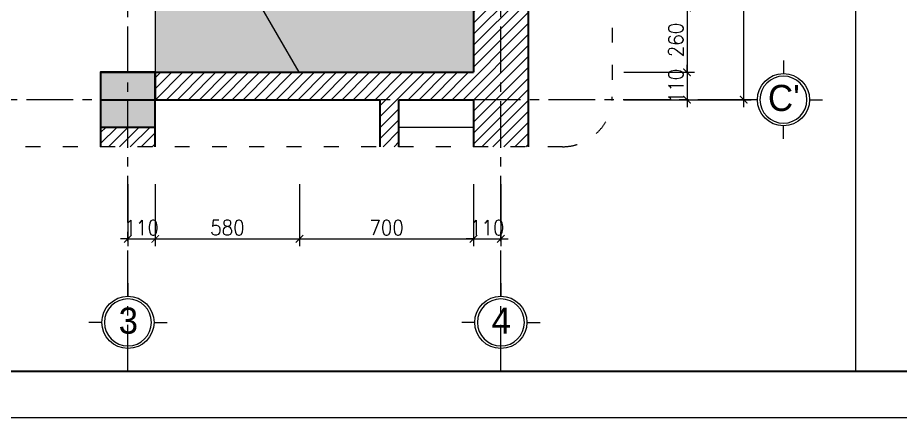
# Model space of a CAD drawing. Header units: millimetres. Extents: x -529782 to -142003, y -492574 to -273331.
# Drawn here: x -202033 to -198483, y -453544 to -451937 of the extents above; entities that cross this region are included whole.
import ezdxf
from ezdxf.enums import TextEntityAlignment as Align

# ---------------------------------------------------------------- set-up
doc = ezdxf.new("R2010")
doc.units = ezdxf.units.MM
doc.header["$LTSCALE"] = 500
doc.header["$MEASUREMENT"] = 0
doc.header["$PDMODE"] = 3
doc.linetypes.add('ACAD_ISO03W100', pattern=[30, 12, -18])
doc.linetypes.add('CENTER', pattern=[2, 1.25, -0.25, 0.25, -0.25])
doc.layers.get('0').update_dxf_attribs({"linetype": 'CONTINUOUS', "lineweight": 13})
doc.layers.get('Defpoints').update_dxf_attribs({"color": 255, "linetype": 'CONTINUOUS', "lineweight": 13})
for name, color, linetype, lineweight in [('1.cat 30', 30, 'CONTINUOUS', 35), ('1.cot', 2, 'CONTINUOUS', 35), ('2.thay 145', 145, 'CONTINUOUS', 18), ('3.manh 08', 8, 'CONTINUOUS', 9), ('7.tim 67', 67, 'CENTER', 9), ('9.text \xad white', 7, 'CONTINUOUS', 15), ('CA.dim 08', 251, 'CONTINUOUS', 13), ('CA.thay 145', 145, 'CONTINUOUS', 18)]:
    doc.layers.add(name, color=color, linetype=linetype, lineweight=lineweight)
doc.layers.add('HACH', color=250, linetype='CONTINUOUS')
doc.layers.add('THAY', color=7, linetype='CONTINUOUS')
doc.styles.add('CA.JSC1', font='')
doc.styles.get("Standard").update_dxf_attribs({"font": 'txt.shx', "width": 0.9})
doc.styles.get('CA.JSC1').set_extended_font_data('.VnAvantH')
doc.dimstyles.new('CA 30', dxfattribs={"dimscale": 0, "dimtxt": 60, "dimasz": 30, "dimexe": 30, "dimexo": 0, "dimgap": 15, "dimtad": 1, "dimdec": 0, "dimzin": 0, "dimdsep": 46, "dimtxsty": 'Standard', "dimblk": 'ARCHTICK', "dimcen": 0.09, "dimdle": 30, "dimclrd": 256, "dimclre": 256, "dimclrt": 7, "dimadec": 0, "dimazin": 0, "dimtfac": 1, "dimtdec": 0, "dimtix": 1, "dimtmove": 2, "dimatfit": 3, "dimldrblk": 'DOT', "dimfxl": 1, "dimtolj": 1, "dimtzin": 0, "dimarcsym": 0})
pattern_1 = [(45, (-57467.29690804658, -68413.36269162543), (-22.09708691207961, 22.09708691207961), [])]

# ---------------------------------------------------------------- blocks, each defined once
blk = doc.blocks.new('khung co loan')
at = {"layer": '1.cat 30'}
blk.add_lwpolyline([(1158.281703106128, -14553.47590842255), (1158.281703106128, -303.4759079545038), (20658.28170374641, -303.4759079545038), (20658.28170374641, -14553.47590842255)], close=True, dxfattribs=at)
at = {"layer": '3.manh 08'}
blk.add_lwpolyline([(0, -14850.00000048772), (21000.00000000023, -14850.00000048772), (21000.00000000023, -4.877219907939434e-07), (0, -4.877219907939434e-07)], close=True, dxfattribs=at)
blk = doc.blocks.new('A$C41BA5761')
at = {"layer": '2.thay 145'}
blk.add_lwpolyline([(839.9994073519047, 524.9998310285737, -3898660.642287513), (839.9994073521084, 525.0001542164828, 1.154242490888426e-06), (839.9994073524431, 524.9999926225864, 1.154242490888426e-06)], format="xyb", dxfattribs=at)
at = {"layer": '3.manh 08'}
for p, q in [((524.9994049160159, 1050.000159478077), (524.9994049160159, 875.0001713204256)), ((174.9994048396911, 525.0001523148676), (-0.000583361616008915, 525.0001523148676)), ((874.9994049923262, 525.0001523148676), (1049.999393193633, 525.0001523148676)), ((524.9994049160159, 0.0001831847475841641), (524.9994049160159, 175.000171342399))]:
    blk.add_line(p, q, dxfattribs=at)
blk.add_arc((524.9994049160159, 525.0001713313977), 349.9999999890093, 359.9999968883953, 359.9999381014106, dxfattribs=at)
blk = doc.blocks.new('_ArchTick')
at = {"color": 1, "linetype": 'ByBlock', "const_width": 0.150000081}
blk.add_lwpolyline([(-0.5000002699998731, -0.5000002699998731), (0.5000002699998731, 0.5000002699998731)], dxfattribs=at)
blk = doc.blocks.new('*D961')
at = {"layer": 'CA.dim 08', "lineweight": -2, "transparency": 16777216}
for p, q in [((-199340.4970106951, -451866.9028874815), (-199340.4970106951, -452186.8945429188)), ((-199594.7929550871, -451896.9028874815), (-199310.4970106951, -451896.9028874815)), ((-199594.7929550871, -452156.8945429188), (-199310.4970106951, -452156.8945429188))]:
    blk.add_line(p, q, dxfattribs=at)
at = {"layer": 'Defpoints', "color": 0, "transparency": 16777216}
for p in [(-199594.7929550871, -451896.9028874815), (-199594.7929550871, -452156.8945429188), (-199340.4970106951, -452156.8945429188)]:
    blk.add_point(p, dxfattribs=at)
at = {"layer": 'CA.dim 08', "lineweight": -2, "transparency": 16777216, "xscale": 30, "yscale": 30, "zscale": 30}
for p, rotation in [((-199340.4970106951, -451896.9028874815), 90), ((-199340.4970106951, -452156.8945429188), 270)]:
    blk.add_blockref('_ArchTick', p, dxfattribs=dict(at, rotation=rotation))
at = {"layer": 'CA.dim 08', "color": 7, "transparency": 16777216, "insert": (-199385.4970106952, -452026.8987152), "char_height": 60, "attachment_point": 5, "rotation": 90}
blk.add_mtext('\\A1;260', dxfattribs=at)
blk = doc.blocks.new('_DOT')
at = {"color": 1, "linetype": 'ByBlock'}
blk.add_line((-0.5, 0), (-1, 0), dxfattribs=at)
at = {"color": 1, "linetype": 'ByBlock', "const_width": 0.5}
blk.add_lwpolyline([(-0.25, 0, 1), (0.25, 0, 1)], format="xyb", close=True, dxfattribs=at)
blk = doc.blocks.new('DOT')
at = {"layer": 'THAY', "color": 0, "linetype": 'ByBlock'}
blk.add_line((-0.5, 0), (-1, 0), dxfattribs=at)
at = {"layer": 'THAY', "color": 0, "linetype": 'ByBlock', "const_width": 0.5}
blk.add_lwpolyline([(-0.25, 0, 1), (0.25, 0, 1)], format="xyb", close=True, dxfattribs=at)
blk = doc.blocks.new('*D962')
at = {"layer": 'CA.dim 08', "lineweight": -2, "transparency": 16777216}
for p, q in [((-199340.4970106951, -452156.8945429188), (-199340.4970106951, -452126.8945429188)), ((-199594.7929550871, -452156.8945429188), (-199310.4970106951, -452156.8945429188)), ((-199340.4970106951, -452156.8945429188), (-199340.4970106951, -452266.8945429188)), ((-199594.7929550871, -452266.8945429188), (-199310.4970106951, -452266.8945429188)), ((-199340.4970106951, -452266.8945429188), (-199340.4970106951, -452296.8945429188))]:
    blk.add_line(p, q, dxfattribs=at)
at = {"layer": 'Defpoints', "color": 0, "transparency": 16777216}
for p in [(-199594.7929550871, -452156.8945429188), (-199594.7929550871, -452266.8945429188), (-199340.4970106951, -452266.8945429188)]:
    blk.add_point(p, dxfattribs=at)
at = {"layer": 'CA.dim 08', "lineweight": -2, "transparency": 16777216, "xscale": 30, "yscale": 30, "zscale": 30}
for p, rotation in [((-199340.4970106951, -452156.8945429188), 270), ((-199340.4970106951, -452266.8945429188), 90)]:
    blk.add_blockref('_ArchTick', p, dxfattribs=dict(at, rotation=rotation))
at = {"layer": 'CA.dim 08', "color": 7, "transparency": 16777216, "insert": (-199385.4970106952, -452211.8945429186), "char_height": 60, "attachment_point": 5, "rotation": 90}
blk.add_mtext('\\A1;110', dxfattribs=at)
blk = doc.blocks.new('*D963')
at = {"layer": 'CA.dim 08', "lineweight": -2, "transparency": 16777216}
for p, q in [((-199113.0355426258, -449766.8945429188), (-199113.0355426258, -452296.8945429188)), ((-199594.7929550871, -449796.8945429188), (-199083.0355426258, -449796.8945429188)), ((-199594.7929550871, -452266.8945429188), (-199083.0355426258, -452266.8945429188))]:
    blk.add_line(p, q, dxfattribs=at)
at = {"layer": 'Defpoints', "color": 0, "transparency": 16777216}
for p in [(-199594.7929550871, -449796.8945429188), (-199594.7929550871, -452266.8945429188), (-199113.0355426258, -452266.8945429188)]:
    blk.add_point(p, dxfattribs=at)
at = {"layer": 'CA.dim 08', "lineweight": -2, "transparency": 16777216, "xscale": 30, "yscale": 30, "zscale": 30}
for p, rotation in [((-199113.0355426258, -449796.8945429188), 90), ((-199113.0355426258, -452266.8945429188), 270)]:
    blk.add_blockref('_ArchTick', p, dxfattribs=dict(at, rotation=rotation))
at = {"layer": 'CA.dim 08', "color": 7, "transparency": 16777216, "insert": (-199158.0355426258, -451031.8945429186), "char_height": 60, "attachment_point": 5, "rotation": 90}
blk.add_mtext('\\A1;2470', dxfattribs=at)
blk = doc.blocks.new('*D964')
at = {"layer": 'CA.dim 08', "lineweight": -2, "transparency": 16777216}
for p, q in [((-201589.4507492987, -452606.2078186555), (-201589.4507492987, -452856.5652983709)), ((-201479.4507492987, -452606.2078186555), (-201479.4507492987, -452856.5652983709)), ((-201589.4507492987, -452826.5652983709), (-201619.4507492987, -452826.5652983709)), ((-201589.4507492987, -452826.5652983709), (-201479.4507492987, -452826.5652983709)), ((-201479.4507492987, -452826.5652983709), (-201449.4507492987, -452826.5652983709))]:
    blk.add_line(p, q, dxfattribs=at)
at = {"layer": 'Defpoints', "color": 0, "transparency": 16777216}
for p in [(-201589.4507492987, -452606.2078186555), (-201479.4507492987, -452606.2078186555), (-201479.4507492987, -452826.5652983709)]:
    blk.add_point(p, dxfattribs=at)
at = {"layer": 'CA.dim 08', "lineweight": -2, "transparency": 16777216, "xscale": 30, "yscale": 30, "zscale": 30}
blk.add_blockref('_ArchTick', (-201589.4507492987, -452826.5652983709), dxfattribs=at)
at = {"layer": 'CA.dim 08', "lineweight": -2, "transparency": 16777216, "xscale": 30, "yscale": 30, "zscale": 30, "rotation": 180}
blk.add_blockref('_ArchTick', (-201479.4507492987, -452826.5652983709), dxfattribs=at)
at = {"layer": 'CA.dim 08', "color": 7, "transparency": 16777216, "insert": (-201534.4507492987, -452781.5652983709), "char_height": 60, "attachment_point": 5}
blk.add_mtext('\\A1;110', dxfattribs=at)
blk = doc.blocks.new('*D965')
at = {"layer": 'CA.dim 08', "lineweight": -2, "transparency": 16777216}
for p, q in [((-201479.4507492987, -452606.2078186555), (-201479.4507492987, -452856.5652983709)), ((-200899.1004801074, -452606.2078186555), (-200899.1004801074, -452856.5652983709)), ((-201509.4507492987, -452826.5652983709), (-200869.1004801074, -452826.5652983709))]:
    blk.add_line(p, q, dxfattribs=at)
at = {"layer": 'Defpoints', "color": 0, "transparency": 16777216}
for p in [(-201479.4507492987, -452606.2078186555), (-200899.1004801074, -452606.2078186555), (-200899.1004801074, -452826.5652983709)]:
    blk.add_point(p, dxfattribs=at)
at = {"layer": 'CA.dim 08', "lineweight": -2, "transparency": 16777216, "xscale": 30, "yscale": 30, "zscale": 30, "rotation": 180}
blk.add_blockref('_ArchTick', (-201479.4507492987, -452826.5652983709), dxfattribs=at)
at = {"layer": 'CA.dim 08', "lineweight": -2, "transparency": 16777216, "xscale": 30, "yscale": 30, "zscale": 30}
blk.add_blockref('_ArchTick', (-200899.1004801074, -452826.5652983709), dxfattribs=at)
at = {"layer": 'CA.dim 08', "color": 7, "transparency": 16777216, "insert": (-201189.2756147031, -452781.5652983709), "char_height": 60, "attachment_point": 5}
blk.add_mtext('\\A1;580', dxfattribs=at)
blk = doc.blocks.new('*D966')
at = {"layer": 'CA.dim 08', "lineweight": -2, "transparency": 16777216}
for p, q in [((-200899.1004801074, -452606.2078186555), (-200899.1004801074, -452856.5652983709)), ((-200199.450749297, -452606.2078186555), (-200199.450749297, -452856.5652983709)), ((-200929.1004801074, -452826.5652983709), (-200169.450749297, -452826.5652983709))]:
    blk.add_line(p, q, dxfattribs=at)
at = {"layer": 'Defpoints', "color": 0, "transparency": 16777216}
for p in [(-200899.1004801074, -452606.2078186555), (-200199.450749297, -452606.2078186555), (-200199.450749297, -452826.5652983709)]:
    blk.add_point(p, dxfattribs=at)
at = {"layer": 'CA.dim 08', "lineweight": -2, "transparency": 16777216, "xscale": 30, "yscale": 30, "zscale": 30, "rotation": 180}
blk.add_blockref('_ArchTick', (-200899.1004801074, -452826.5652983709), dxfattribs=at)
at = {"layer": 'CA.dim 08', "lineweight": -2, "transparency": 16777216, "xscale": 30, "yscale": 30, "zscale": 30}
blk.add_blockref('_ArchTick', (-200199.450749297, -452826.5652983709), dxfattribs=at)
at = {"layer": 'CA.dim 08', "color": 7, "transparency": 16777216, "insert": (-200549.2756147022, -452781.5652983709), "char_height": 60, "attachment_point": 5}
blk.add_mtext('\\A1;700', dxfattribs=at)
blk = doc.blocks.new('*D967')
at = {"layer": 'CA.dim 08', "lineweight": -2, "transparency": 16777216}
for p, q in [((-200199.450749297, -452606.2078186555), (-200199.450749297, -452856.5652983709)), ((-200089.4507492971, -452606.2078186555), (-200089.4507492971, -452856.5652983709)), ((-200199.450749297, -452826.5652983709), (-200229.450749297, -452826.5652983709)), ((-200199.450749297, -452826.5652983709), (-200089.4507492971, -452826.5652983709)), ((-200089.4507492971, -452826.5652983709), (-200059.4507492971, -452826.5652983709))]:
    blk.add_line(p, q, dxfattribs=at)
at = {"layer": 'Defpoints', "color": 0, "transparency": 16777216}
for p in [(-200199.450749297, -452606.2078186555), (-200089.4507492971, -452606.2078186555), (-200089.4507492971, -452826.5652983709)]:
    blk.add_point(p, dxfattribs=at)
at = {"layer": 'CA.dim 08', "lineweight": -2, "transparency": 16777216, "xscale": 30, "yscale": 30, "zscale": 30}
blk.add_blockref('_ArchTick', (-200199.450749297, -452826.5652983709), dxfattribs=at)
at = {"layer": 'CA.dim 08', "lineweight": -2, "transparency": 16777216, "xscale": 30, "yscale": 30, "zscale": 30, "rotation": 180}
blk.add_blockref('_ArchTick', (-200089.4507492971, -452826.5652983709), dxfattribs=at)
at = {"layer": 'CA.dim 08', "color": 7, "transparency": 16777216, "insert": (-200144.4507492971, -452781.5652983709), "char_height": 60, "attachment_point": 5}
blk.add_mtext('\\A1;110', dxfattribs=at)

msp = doc.modelspace()

# ---------------------------------------------------------------- hatches: boundary and pattern name
at = {"layer": '1.cot'}
msp.add_hatch(color=256, dxfattribs=at).paths.add_polyline_path([(-201479.4507492987, -452156.8945429185), (-201699.4507492987, -452156.8945429185), (-201699.4507492987, -452376.8945429185), (-201479.4507492987, -452376.8945429185)])
at = {"layer": 'HACH'}
h = msp.add_hatch(dxfattribs=at)
h.set_pattern_fill('ANSI31', color=256, scale=250, style=0)
h.set_pattern_definition(pattern_1)
h.paths.add_polyline_path([(-205695.032841797, -450936.8945429187), (-205695.032841797, -451156.8945429185), (-205589.4507492972, -451156.8945429185), (-205589.4507492971, -451046.8945429187), (-205439.4507492971, -451046.8945429187), (-205439.4507492972, -451156.8945429185), (-205299.4507492971, -451156.8945429185), (-205299.4507492971, -450936.8945429185)])
h.paths.add_polyline_path([(-205079.4507492971, -449906.8945429185), (-205299.4507492971, -449906.8945429185), (-205299.4507492971, -450936.8945429185), (-205079.4507492971, -450936.8945429185)])
h.paths.add_polyline_path([(-203979.4507492971, -449686.8945429185), (-203979.4507492971, -449906.8945429185), (-203179.450749297, -449906.8945429185), (-203179.450749297, -449686.8945429185)])
h.paths.add_polyline_path([(-201109.450749297, -449906.8945429184), (-201109.450749297, -449686.8945429183), (-202279.450749297, -449686.8945429185), (-202279.450749297, -449906.8945429185)])
h.paths.add_polyline_path([(-199979.4507492971, -449906.8945429185), (-200199.4507492971, -449906.8945429185), (-200199.4507492971, -452156.8945429185), (-201479.4507492987, -452156.8945429185), (-201479.4507492987, -452266.8945429185), (-200574.4507492971, -452266.8945429185), (-200574.4507492971, -452456.0550215008), (-200499.4507492971, -452456.0550215009), (-200499.4507492971, -452266.8945429185), (-200199.4507492971, -452266.8945429185), (-200199.4507492971, -452456.0550215007), (-199979.4507492971, -452456.0550215008)])
h = msp.add_hatch(dxfattribs=at)
h.set_pattern_fill('DOTS', color=256, scale=300, style=0)
h.set_pattern_definition([(0, (-57467.29690804658, -64761.93527413037), (9.375, 18.75), [0, -18.75])])
h.paths.add_polyline_path([(-204029.4507492971, -451156.8945429185), (-204029.4507492971, -450906.8945429185), (-205079.4507492971, -450906.8945429185), (-205079.4507492971, -451156.8945429185), (-204589.4507492972, -451156.8945429185, -1), (-204529.4507492972, -451156.8945429185)])
h.paths.add_polyline_path([(-204029.4507492972, -450906.8945429185), (-204029.4507492972, -450857.8749350754), (-204999.4507492971, -449906.8945429185), (-205079.4507492971, -449906.8945429185), (-205079.4507492971, -450906.8945429184)])
h.paths.add_polyline_path([(-204030.4507492972, -450856.8945429185), (-203979.4507492971, -450856.8945429185), (-203979.450749297, -449906.8945429185), (-204999.4507492972, -449906.8945429185)])
h.paths.add_polyline_path([(-203729.450749297, -449906.8945429184), (-203979.4507492971, -449906.8945429185), (-203979.4507492971, -450856.8945429185), (-203729.4507492969, -450856.8945429185)])
h.paths.add_polyline_path([(-203479.450749297, -449906.8945429185), (-203729.450749297, -449906.8945429185), (-203729.4507492969, -450856.8945429185), (-203479.450749297, -450856.8945429185)])
h.paths.add_polyline_path([(-203229.450749297, -449906.8945429185), (-203479.450749297, -449906.8945429185), (-203479.450749297, -450856.8945429185), (-203229.450749297, -450856.8945429185)])
h.paths.add_polyline_path([(-202979.450749297, -449906.8945429185), (-203179.450749297, -449906.8945429185), (-203229.450749297, -449906.8945429185), (-203229.450749297, -450856.8945429185), (-202979.450749297, -450856.8945429185)])
h.paths.add_polyline_path([(-202729.450749297, -449906.8945429185), (-202979.450749297, -449906.8945429185), (-202979.450749297, -450856.8945429185), (-202729.450749297, -450856.8945429185)])
h.paths.add_polyline_path([(-202479.450749297, -449906.8945429185), (-202729.450749297, -449906.8945429185), (-202729.450749297, -450856.8945429185), (-202479.450749297, -450856.8945429185)])
h.paths.add_polyline_path([(-202229.450749297, -449906.8945429185), (-202279.450749297, -449906.8945429185), (-202479.450749297, -449906.8945429185), (-202479.450749297, -450856.8945429184), (-202229.450749297, -450856.8945429184)])
h.paths.add_polyline_path([(-202229.450749297, -450856.8945429185), (-201979.450749297, -450856.8945429185), (-201979.450749297, -450381.8945429185), (-201979.450749297, -449906.8945429185), (-202229.450749297, -449906.8945429185)])
h.paths.add_polyline_path([(-201729.450749297, -449906.8945429185), (-201979.450749297, -449906.8945429185), (-201979.450749297, -450381.8945429185), (-201979.450749297, -450856.8945429185), (-201729.450749297, -450856.8945429185)])
h.paths.add_polyline_path([(-201479.450749298, -449906.8945429185), (-201729.450749297, -449906.8945429185), (-201729.450749297, -450856.8945429185), (-201479.450749298, -450856.8945429185)])
h.paths.add_polyline_path([(-200902.1004801074, -449906.8945429185), (-201109.450749297, -449906.8945429185), (-201479.4507492981, -449906.8945429187), (-201479.450749298, -450856.8945429185), (-201450.5832358369, -450856.8945429185)])
h.paths.add_polyline_path([(-200199.4507492971, -450167.8861983558), (-200199.4507492971, -449906.8945429183), (-200902.1004801074, -449906.8945429185), (-201450.5832358369, -450856.8945429184), (-201429.450749298, -450856.8945429184), (-201429.450749298, -450878.0270294594)])
h.paths.add_polyline_path([(-201429.450749298, -450878.0270294594), (-201429.4507492979, -450906.8945429185), (-200199.4507492971, -450906.8945429185), (-200199.4507492971, -450167.8861983558)])
h.paths.add_polyline_path([(-201429.450749298, -450906.8945429185), (-201429.4507492978, -451156.8945429185), (-200199.4507492971, -451156.8945429184), (-200199.4507492971, -450906.8945429185)])
h.paths.add_polyline_path([(-201429.4507492978, -451156.8945429185), (-201429.4507492978, -451185.7620563777), (-200199.4507492971, -451895.9028874811), (-200199.4507492971, -451156.8945429184)])
h.paths.add_polyline_path([(-201429.4507492978, -451185.7620563777), (-201429.4507492977, -451206.8945429194), (-201450.5832358364, -451206.8945429194), (-200902.1004801074, -452156.8945429184), (-200199.4507492971, -452156.8945429185), (-200199.4507492971, -451895.9028874811)])
h.paths.add_polyline_path([(-201450.5832358364, -451206.8945429194), (-201479.4507492977, -451206.8945429194), (-201479.4507492974, -451681.8945429188), (-201402.3105365682, -451575.06470637), (-201371.4742084104, -451575.06470637), (-201448.6144211396, -451681.894542919), (-201371.4742084104, -451788.7243794679), (-201402.3105365682, -451788.7243794679), (-201479.4507492974, -451681.8945429189), (-201479.450749297, -452156.8945429184), (-200902.1004801074, -452156.8945429183)])
h.paths.add_polyline_path([(-204942.4280030497, -451098.0150493729), (-204833.0385450198, -451098.0150493729), (-204833.0385450198, -450966.7650493735), (-204942.4280030497, -450966.7650493735)], flags=24)
h.paths.add_polyline_path([(-204942.7894538098, -450810.376500133), (-204832.6770942597, -450810.376500133), (-204832.6770942597, -450676.9577955732), (-204942.7894538098, -450676.9577955732)], flags=24)
h.paths.add_polyline_path([(-204153.6798206305, -450159.8283342374), (-204042.7867274386, -450159.8283342374), (-204042.7867274386, -450024.0674287523), (-204153.6798206305, -450024.0674287523)], flags=24)
h.paths.add_polyline_path([(-203902.9280030495, -450157.5150493729), (-203793.5385450196, -450157.5150493729), (-203793.5385450196, -450026.2650493735), (-203902.9280030495, -450026.2650493735)], flags=24)
h.paths.add_polyline_path([(-203653.3183698702, -450159.4668834773), (-203543.1481781986, -450159.4668834773), (-203543.1481781986, -450025.8746825526), (-203653.3183698702, -450025.8746825526)], flags=24)
h.paths.add_polyline_path([(-203403.3183698702, -450159.4668834773), (-203293.1481781986, -450159.4668834773), (-203293.1481781986, -450025.8746825526), (-203403.3183698702, -450025.8746825526)], flags=24)
h.paths.add_polyline_path([(-203152.9280030494, -450157.5150493729), (-203043.5385450195, -450157.5150493729), (-203043.5385450195, -450026.2650493735), (-203152.9280030494, -450026.2650493735)], flags=24)
h.paths.add_polyline_path([(-202903.6798206304, -450159.8283342374), (-202792.7867274385, -450159.8283342374), (-202792.7867274385, -450024.0674287523), (-202903.6798206304, -450024.0674287523)], flags=24)
h.paths.add_polyline_path([(-202653.2894538095, -450157.876500133), (-202543.1770942594, -450157.876500133), (-202543.1770942594, -450024.4577955732), (-202653.2894538095, -450024.4577955732)], flags=24)
h.paths.add_polyline_path([(-202453.6798206304, -450159.8283342374), (-202277.1472694084, -450159.8283342374), (-202277.1472694084, -450024.0674287523), (-202453.6798206304, -450024.0674287523)], flags=24)
h.paths.add_polyline_path([(-202202.9280030494, -450157.5150493729), (-202027.8990869893, -450157.5150493729), (-202027.8990869893, -450026.2650493735), (-202202.9280030494, -450026.2650493735)], flags=24)
h.paths.add_polyline_path([(-201953.2894538095, -450157.876500133), (-201777.5376362293, -450157.876500133), (-201777.5376362293, -450024.4577955732), (-201953.2894538095, -450024.4577955732)], flags=24)
h.paths.add_polyline_path([(-201703.6798206304, -450159.8283342374), (-201527.1472694084, -450159.8283342374), (-201527.1472694084, -450024.0674287523), (-201703.6798206304, -450024.0674287523)], flags=24)
h.paths.add_polyline_path([(-201452.9280030494, -450157.5150493729), (-201277.8990869893, -450157.5150493729), (-201277.8990869893, -450026.2650493735), (-201452.9280030494, -450026.2650493735)], flags=24)
h.paths.add_polyline_path([(-200566.3183698702, -450159.4668834773), (-200390.5087201684, -450159.4668834773), (-200390.5087201684, -450025.8746825526), (-200566.3183698702, -450025.8746825526)], flags=24)
h.paths.add_polyline_path([(-200551.3183698702, -450748.9668834773), (-200375.5087201684, -450748.9668834773), (-200375.5087201684, -450615.3746825526), (-200551.3183698702, -450615.3746825526)], flags=24)
h.paths.add_polyline_path([(-200545.4280030493, -451086.5150493729), (-200370.3990869893, -451086.5150493729), (-200370.3990869893, -450955.2650493735), (-200545.4280030493, -450955.2650493735)], flags=24)
h.paths.add_polyline_path([(-200566.7894538094, -451841.376500133), (-200391.0376362292, -451841.376500133), (-200391.0376362292, -451707.9577955732), (-200566.7894538094, -451707.9577955732)], flags=24)
h.paths.add_polyline_path([(-200551.6798206303, -451391.8283342374), (-200375.1472694084, -451391.8283342374), (-200375.1472694084, -451256.0674287523), (-200551.6798206303, -451256.0674287523)], flags=24)
h.paths.add_polyline_path([(-201354.1798206303, -451906.8283342374), (-201177.6472694084, -451906.8283342374), (-201177.6472694084, -451771.0674287523), (-201354.1798206303, -451771.0674287523)], flags=24)
h = msp.add_hatch(dxfattribs=at)
h.set_pattern_fill('ANSI31', color=256, scale=250, style=0)
h.set_pattern_definition(pattern_1)
h.paths.add_polyline_path([(-201699.4507492981, -452376.8945429184), (-201699.4507492978, -452456.0550215008), (-201479.4507492972, -452456.0550215008), (-201479.4507492972, -452376.8945429185)])

# ---------------------------------------------------------------- linework, layer by layer
at = {"layer": '1.cat 30'}
for p, q in [((-199979.4507492971, -449686.8945429185), (-199979.4507492971, -452456.0550215008)), ((-200199.4507492971, -449906.8945429185), (-200199.4507492971, -452156.8945429185)), ((-201699.4507492981, -452156.8945429185), (-201699.4507492981, -452376.8945429185)), ((-201699.4507492981, -452156.8945429185), (-201479.4507492979, -452156.8945429184)), ((-201479.450749297, -452156.8945429185), (-200199.4507492971, -452156.8945429185)), ((-201479.4507492979, -452156.8945429184), (-201479.4507492979, -452266.8945429185)), ((-201699.4507492972, -452266.8945429185), (-200574.4507492971, -452266.8945429185)), ((-200499.4507492971, -452456.0550215008), (-200499.4507492971, -452266.8945429185)), ((-200499.4507492971, -452266.8945429185), (-200199.4507492971, -452266.8945429185)), ((-200199.4507492971, -452266.8945429185), (-200199.4507492971, -452456.0550215008)), ((-201699.4507492981, -452376.8945429185), (-201699.4507492978, -452456.0550215008)), ((-201479.4507492972, -452456.0550215008), (-201479.4507492972, -452376.8945429185))]:
    msp.add_line(p, q, dxfattribs=at)
msp.add_lwpolyline([(-200574.4507492971, -452456.0550215008), (-200574.4507492971, -452266.8945429185)], dxfattribs=at)
at = {"layer": '1.cot'}
msp.add_lwpolyline([(-201699.4507492987, -452376.8945429185), (-201479.4507492987, -452376.8945429185), (-201479.4507492987, -452156.8945429185), (-201699.4507492987, -452156.8945429185)], close=True, dxfattribs=at)
at = {"layer": '2.thay 145', "color": 1, "linetype": 'ACAD_ISO03W100', "ltscale": 0.01}
msp.add_lwpolyline([(-205695.032841797, -449577.4017316056, -0.414213562373095), (-205495.032841797, -449377.4017316056), (-199841.2059725437, -449377.4017316056, -0.414213562373095), (-199641.2059725437, -449577.4017316056), (-199641.2059725437, -452256.0550215008, -0.414213562373095), (-199841.2059725437, -452456.0550215008), (-205495.032841797, -452456.0550215008, -0.414213562373095), (-205695.032841797, -452256.0550215008)], format="xyb", close=True, dxfattribs=at)
at = {"layer": '7.tim 67', "ltscale": 0.3}
for p, q in [((-201589.4507492987, -453360.3197307413), (-201589.4507492987, -444511.6063065613)), ((-200089.4507492971, -453360.3197307413), (-200089.4507492971, -444511.6063065613)), ((-199110.2680190684, -452266.8945429185), (-206708.0876438884, -452266.8945429185))]:
    msp.add_line(p, q, dxfattribs=at)
at = {"layer": 'CA.dim 08'}
msp.add_line((-198663.5007256004, -444511.6063065613), (-198663.5007256004, -453360.3197307413), dxfattribs=at)
at = {"layer": 'CA.thay 145'}
for p, q in [((-201479.4507492977, -451206.8945429192), (-201479.450749297, -452156.8945429185)), ((-201450.5832358364, -451206.8945429194), (-200902.1004801074, -452156.8945429185))]:
    msp.add_line(p, q, dxfattribs=at)
msp.add_lwpolyline([(-200499.4507492971, -452456.0550215008), (-200499.4507492971, -452376.8945429185), (-200199.4507492971, -452376.8945429185), (-200199.4507492971, -452456.0550215008)], dxfattribs=at)

# ---------------------------------------------------------------- block references
at = {"layer": '2.thay 145'}
for name, p, xscale, yscale, zscale in [('khung co loan', (-207427.3369670071, -444323.1591949442), 0.6209623455069959, 0.6209623455069959, 0.6209623455069959), ('A$C41BA5761', (-199110.2678440599, -452424.3945886069), 0.2999999999883585, 0.2999999999883585, 0.2999999999883585), ('A$C41BA5761', (-201746.9505707675, -453319.9715758746), 0.2999999999883585, 0.2999999999883585, 0.2999999999883585), ('A$C41BA5761', (-200246.9505707658, -453319.9715758746), 0.2999999999883585, 0.2999999999883585, 0.2999999999883585)]:
    msp.add_blockref(name, p, dxfattribs=dict(at, xscale=xscale, yscale=yscale, zscale=zscale))

# ---------------------------------------------------------------- texts
at = {"layer": '9.text \xad white', "style": 'CA.JSC1'}
for s, p in [("c'", (-198951.1178326715, -452259.8445754789)), ('3', (-201587.800559379, -453155.4215627466)), ('4', (-200087.8005593774, -453155.4215627466))]:
    msp.add_text(s, height=104.9999929200395, dxfattribs=at).set_placement(p, align=Align.MIDDLE)

# ---------------------------------------------------------------- dimensions: what is measured, and where the dimension line sits
at = {"layer": 'CA.dim 08'}
for base, p1, p2, picture, middle in [((-199113.0355426258, -452266.8945429188), (-199594.792955087, -449796.8945429185), (-199594.792955087, -452266.8945429185), '*D963', (-199158.0355426258, -451031.8945429186)), ((-199340.4970106951, -452156.8945429188), (-199594.792955087, -451896.9028874813), (-199594.792955087, -452156.8945429185), '*D961', (-199385.4970106952, -452026.8987152)), ((-199340.4970106951, -452266.8945429188), (-199594.792955087, -452156.8945429185), (-199594.792955087, -452266.8945429185), '*D962', (-199385.4970106952, -452211.8945429186))]:
    dim = msp.add_linear_dim(base=base, p1=p1, p2=p2, angle=90, dimstyle='CA 30', override={"dimscale": 1, "dimldrblk": 'DOT', "dimfxl": 75}, dxfattribs=at)
    dim.commit()
    dim.dimension.update_dxf_attribs({"geometry": picture, "text_midpoint": middle})
for base, p1, p2, picture, middle in [((-201479.4507492987, -452826.5652983709), (-201589.4507492987, -452606.2078186555), (-201479.4507492987, -452606.2078186555), '*D964', (-201534.4507492987, -452781.5652983709)), ((-200899.1004801074, -452826.5652983709), (-201479.4507492987, -452606.2078186555), (-200899.1004801074, -452606.2078186555), '*D965', (-201189.2756147031, -452781.5652983709)), ((-200199.450749297, -452826.5652983709), (-200899.1004801074, -452606.2078186555), (-200199.450749297, -452606.2078186555), '*D966', (-200549.2756147022, -452781.5652983709)), ((-200089.4507492971, -452826.5652983709), (-200199.450749297, -452606.2078186555), (-200089.4507492971, -452606.2078186555), '*D967', (-200144.4507492971, -452781.5652983709))]:
    dim = msp.add_linear_dim(base=base, p1=p1, p2=p2, dimstyle='CA 30', override={"dimscale": 1, "dimldrblk": 'DOT', "dimfxl": 75}, dxfattribs=at)
    dim.commit()
    dim.dimension.update_dxf_attribs({"geometry": picture, "text_midpoint": middle})

doc.saveas('drawing.dxf')
